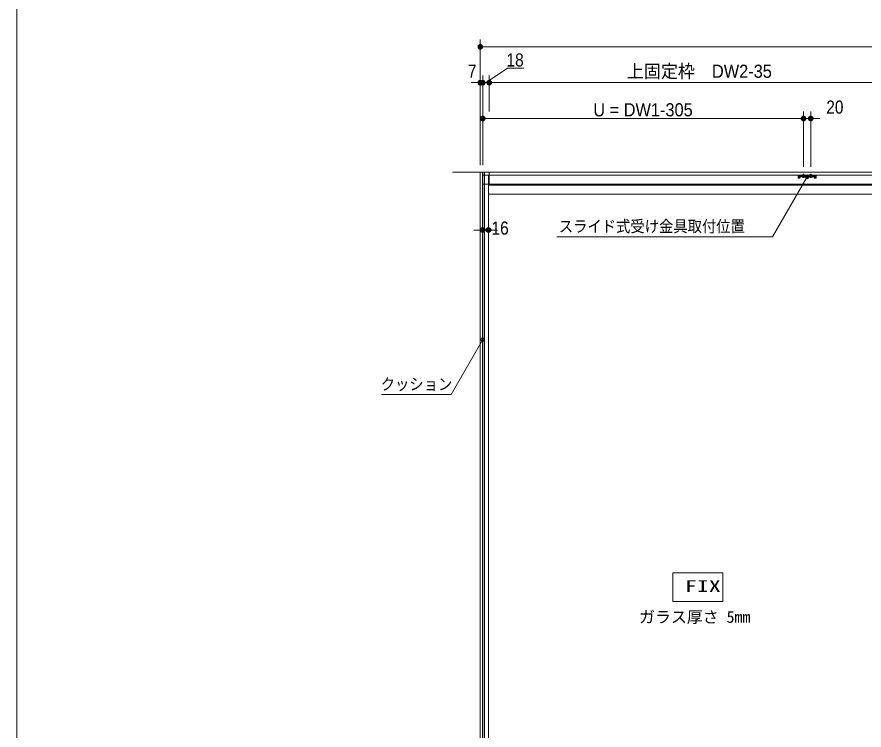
# Model space of a CAD drawing. Units: millimetres, scale not verified. Extents: x -6062 to 6062, y -3045 to 3045.
# Drawn here: x -5788 to -3424, y -1056 to 933 of the extents above; entities that cross this region are included whole.
import ezdxf
from ezdxf.enums import TextEntityAlignment as Align

# ---------------------------------------------------------------- set-up
doc = ezdxf.new("R2010")
doc.units = ezdxf.units.MM
doc.header["$LTSCALE"] = 20
for name, color, linetype, lineweight in [('0-0_2寸法-2', 7, 'Continuous', 9), ('0-1_0', 7, 'Continuous', 9), ('0-2_2寸法-1', 7, 'Continuous', 9), ('0-3_2寸法-3', 7, 'Continuous', 9), ('0-4_3一般', 7, 'Continuous', 9), ('0-5_1図面枠', 7, 'Continuous', 9)]:
    doc.layers.add(name, color=color, linetype=linetype, lineweight=lineweight)
doc.styles.add('ＭＳ ゴシック', font='')
doc.styles.add('ＭＳ Ｐゴシック', font='')
doc.styles.get('ＭＳ ゴシック').set_extended_font_data('MS Gothic')
doc.styles.get('ＭＳ Ｐゴシック').set_extended_font_data('MS PGothic')

# ---------------------------------------------------------------- blocks, each defined once
blk = doc.blocks.new('_Dot')
at = {"layer": '0-1_0'}
for p, q in [((-10, 0), (-20, 0)), ((9.78, 2), (-9.78, 2)), ((7.99, 6), (-7.99, 6)), ((9.16, -3.98), (-9.16, -3.98)), ((6, -7.98), (-6, -7.98))]:
    blk.add_line(p, q, dxfattribs=at)
for points in [[(10, 0), (9.92, 1.25), (9.69, 2.49), (9.3, 3.68), (8.76, 4.82), (8.09, 5.88), (7.29, 6.85), (6.37, 7.71), (5.36, 8.44), (4.26, 9.05), (3.09, 9.51), (1.87, 9.82), (0.63, 9.98), (-0.63, 9.98), (-1.87, 9.82), (-3.09, 9.51), (-4.26, 9.05), (-5.36, 8.44), (-6.37, 7.71), (-7.29, 6.85), (-8.09, 5.88), (-8.76, 4.82), (-9.3, 3.68), (-9.69, 2.49), (-9.92, 1.25), (-10, 0), (0, 0)], [(-10, 0), (-9.92, -1.25), (-9.69, -2.49), (-9.3, -3.68), (-8.76, -4.82), (-8.09, -5.88), (-7.29, -6.85), (-6.37, -7.71), (-5.36, -8.44), (-4.26, -9.05), (-3.09, -9.51), (-1.87, -9.82), (-0.63, -9.98), (0.63, -9.98), (1.87, -9.82), (3.09, -9.51), (4.26, -9.05), (5.36, -8.44), (6.37, -7.71), (7.29, -6.85), (8.09, -5.88), (8.76, -4.82), (9.3, -3.68), (9.69, -2.49), (9.92, -1.25), (10, 0), (0, 0)]]:
    blk.add_lwpolyline(points, close=True, dxfattribs=at)
blk = doc.blocks.new('グループ-34')
at = {"layer": '0-4_3一般'}
for p, q in [((-55696.5, 10000), (-4456.5, 10000)), ((-54000, 10000), (-54000, -37000)), ((-6320, 10000), (-6320, -37000)), ((-55696.5, -37000), (-4456.5, -37000))]:
    blk.add_line(p, q, dxfattribs=at)
blk = doc.blocks.new('グループ-35')
at = {"layer": '0-4_3一般'}
for p, q in [((-54000, 9840), (-30000, 9840)), ((-54000, -37000), (-54000, 9840)), ((-53680, -37000), (-53680, 9840)), ((-36398, 9764.1), (-36398, 9808.1)), ((-36347.1, 9808.1), (-36398, 9808.1)), ((-36398, 9762.1), (-36374, 9762.1)), ((-36398, 9742.1), (-36398, 9762.1)), ((-36398, 9692.1), (-36398, 9742.1)), ((-36374, 9762.1), (-36374, 9742.1)), ((-36374, 9692.1), (-36374, 9742.1)), ((-36324, 9692.1), (-36374, 9692.1)), ((-36324, 9668.1), (-36374, 9668.1)), ((-36347.1, 9808.1), (-36332.5, 9822.6)), ((-36328, 9762.1), (-36347.1, 9762.1)), ((-36319.1, 9836.1), (-36332.5, 9822.6)), ((-36328, 9762.1), (-36314.5, 9775.6)), ((-36324, 9692.1), (-36324, 9742.1)), ((-36319.1, 9836.1), (-36300, 9836.1)), ((-36300, 9790.1), (-36314.5, 9775.6)), ((-36300, 9836.1), (-36300, 9790.1)), ((-36300, 9826.1), (-36280, 9836.1)), ((-36200, 9836.1), (-36300, 9836.1)), ((-36300, 9780.1), (-36280, 9790.1)), ((-36300, 9790.1), (-36300, 9780.1)), ((-36300, 9790.1), (-36280, 9790.1)), ((-36300, 9766.1), (-35500, 9766.1)), ((-36300, 9766.1), (-36300, 9742.1)), ((-36280, 9790.1), (-36200, 9790.1)), ((-36200, 9836.1), (-35600, 9836.1)), ((-36200, 9825.2), (-36200, 9836.1)), ((-36200, 9784.1), (-36200, 9790.1)), ((-36190, 9815.2), (-35610, 9815.2)), ((-35610, 9774.1), (-36190, 9774.1)), ((-36175, 9742.1), (-36175, 9732.1)), ((-36025, 9742.1), (-36175, 9742.1)), ((-36175, 9732.1), (-36165, 9722.1)), ((-36175, 9732.1), (-36025, 9732.1)), ((-36165, 9722.1), (-36035, 9722.1)), ((-36141, 9722.1), (-36122.8, 9758.9)), ((-36140, 9836.1), (-36140, 9882.1)), ((-36140, 9756.2), (-36140, 9836.1)), ((-36140, 9756.2), (-36132.4, 9756.2)), ((-36136.2, 9742.1), (-36140, 9756.2)), ((-36136.2, 9742.1), (-36132.4, 9756.2)), ((-36132.4, 9836.1), (-36132.4, 9882.1)), ((-36132.4, 9756.2), (-36132.4, 9836.1)), ((-36132.4, 9756.2), (-36067.6, 9756.2)), ((-36122.8, 9758.9), (-36100, 9771)), ((-36100, 9699.1), (-36100, 9905.1)), ((-36100, 9867.1), (-36100, 9749.1)), ((-36100, 9713.6), (-36100, 9797.6)), ((-36100, 9771), (-36077.2, 9758.9)), ((-36077.2, 9758.9), (-36059, 9722.1)), ((-36067.6, 9882.1), (-36067.6, 9836.1)), ((-36067.6, 9836.1), (-36067.6, 9756.2)), ((-36067.6, 9756.2), (-36060, 9756.2)), ((-36063.8, 9742.1), (-36067.6, 9756.2)), ((-36060, 9756.2), (-36063.8, 9742.1)), ((-36060, 9836.1), (-36060, 9756.2)), ((-36035, 9722.1), (-36025, 9732.1)), ((-36025, 9732.1), (-36025, 9742.1)), ((-35900, 9884.2), (-35900, 9730.2)), ((-35900, 9651.9), (-35900, 9853.3)), ((-35740, 9836.1), (-35740, 9882.1)), ((-35740, 9882.1), (-35660, 9882.1)), ((-35740, 9756.2), (-35740, 9836.1)), ((-35736.2, 9742.1), (-35740, 9756.2)), ((-35740, 9756.2), (-35732.4, 9756.2)), ((-35736.2, 9742.1), (-35732.4, 9756.2)), ((-35732.4, 9836.1), (-35732.4, 9882.1)), ((-35732.4, 9756.2), (-35732.4, 9836.1)), ((-35700, 9699.1), (-35700, 9905.1)), ((-35700, 9867.1), (-35700, 9749.1)), ((-35700, 9713.6), (-35700, 9797.6)), ((-35667.6, 9882.1), (-35667.6, 9836.1)), ((-35667.6, 9836.1), (-35667.6, 9756.2)), ((-35663.8, 9742.1), (-35667.6, 9756.2)), ((-35660, 9756.2), (-35663.8, 9742.1)), ((-35660, 9882.1), (-35660, 9836.1)), ((-35660, 9836.1), (-35660, 9756.2)), ((-35500, 9836.1), (-35600, 9836.1)), ((-35600, 9836.1), (-35600, 9825.2)), ((-35600, 9815.2), (-35600, 9825.2)), ((-35600, 9815.2), (-35600, 9790.1)), ((-35600, 9790.1), (-35600, 9784.1)), ((-35600, 9790.1), (-35520, 9790.1)), ((-35520, 9836.1), (-35500, 9826.1)), ((-35520, 9790.1), (-35500, 9790.1)), ((-35520, 9790.1), (-35500, 9780.1)), ((-35500, 9790.1), (-35500, 9836.1)), ((-35500, 9836.1), (-35480.9, 9836.1)), ((-35485.5, 9775.6), (-35500, 9790.1)), ((-35500, 9780.1), (-35500, 9790.1)), ((-35500, 9766.1), (-35500, 9742.1)), ((-35500, 9742.1), (-35500, 9692.1)), ((-35472, 9762.1), (-35485.5, 9775.6)), ((-35480.9, 9836.1), (-35467.5, 9822.6)), ((-35476, 9742.1), (-35476, 9692.1)), ((-35426, 9668.1), (-35476, 9668.1)), ((-35472, 9762.1), (-35452.9, 9762.1)), ((-35467.5, 9822.6), (-35452.9, 9808.1)), ((-35402, 9808.1), (-35452.9, 9808.1)), ((-35452.9, 9762.1), (-35402, 9762.1)), ((-35426, 9762.1), (-35402, 9762.1)), ((-35426, 9742.1), (-35426, 9762.1)), ((-35402, 9808.1), (-35402, 9764.1)), ((-35402, 9764.1), (-35402, 9762.1)), ((-35402, 9762.1), (-35402, 9742.1)), ((-35402, 9742.1), (-35402, 9692.1)), ((-6330, 9340), (-54000, 9340)), ((-53680, 8780), (-30320, 8780))]:
    blk.add_line(p, q, dxfattribs=at)
for points in [[(-53990, 9860), (-53990, 10000), (-6330, 10000), (-6330, 9340)], [(-36398, 9764.1), (-36398, 9762.1), (-36347.1, 9762.1)], [(-36300, 9692.1), (-36300, 9742.1), (-35500, 9742.1)], [(-36200, 9790.1), (-36200, 9815.2), (-36200, 9825.2)], [(-36140, 9882.1), (-36060, 9882.1), (-36060, 9836.1)], [(-35775, 9732.1), (-35765, 9722.1), (-35635, 9722.1), (-35625, 9732.1)], [(-35741, 9722.1), (-35722.8, 9758.9), (-35700, 9771), (-35677.2, 9758.9), (-35659, 9722.1)], [(-35732.4, 9756.2), (-35667.6, 9756.2), (-35660, 9756.2)], [(-35426, 9742.1), (-35426, 9692.1), (-35476, 9692.1)]]:
    blk.add_lwpolyline(points, dxfattribs=at)
for points in [[(-30340, 10000), (-30340, 9280), (-53640, 9280), (-53640, 10000)], [(-35625, 9732.1), (-35625, 9742.1), (-35775, 9742.1), (-35775, 9732.1)]]:
    blk.add_lwpolyline(points, close=True, dxfattribs=at)
for centre, radius, start, end in [((-36374, 9692.1), 24, 180, 270), ((-36347.1, 9808.1), 46, 270, 315), ((-36300, 9790.1), 46, 90, 135), ((-36300, 9742.1), 24, 90, 180), ((-36324, 9692.1), 24, 270, 0), ((-36190, 9825.2), 10, 180, 270), ((-36190, 9784.1), 10, 180, 270), ((-35610, 9825.2), 10, 270, 0), ((-35610, 9784.1), 10, 270, 0), ((-35500, 9790.1), 46, 45, 90), ((-35500, 9742.1), 24, 0, 90), ((-35476, 9692.1), 24, 180, 270), ((-35452.9, 9808.1), 46, 225, 270), ((-35426, 9692.1), 24, 270, 0)]:
    blk.add_arc(centre, radius, start, end, dxfattribs=at)
blk = doc.blocks.new('グループ-36')
at = {"layer": '0-4_3一般'}
for name in ['グループ-34', 'グループ-35']:
    blk.add_blockref(name, (0, 0), dxfattribs=at)
blk = doc.blocks.new('グループ-50')
at = {"layer": '0-4_3一般'}
for p, q in [((-53900, 10000), (-54140, 10000)), ((-54140, 10000), (-54140, -37000)), ((-54020, 10000), (-54020, -37000)), ((-53900, -37000), (-53900, 10000)), ((-54140, -37000), (-53900, -37000))]:
    blk.add_line(p, q, dxfattribs=at)
blk = doc.blocks.new('グループ-89')
at = {"layer": '0-5_1図面枠'}
blk.add_lwpolyline([(-80000, 55400), (80000, 55400), (80000, -55400), (-80000, -55400)], close=True, dxfattribs=at)
blk = doc.blocks.new('図面枠')
at = {"layer": '0-5_1図面枠'}
blk.add_blockref('グループ-89', (0, 0), dxfattribs=at)

msp = doc.modelspace()

# ---------------------------------------------------------------- linework, layer by layer
at = {"layer": '0-0_2寸法-2'}
for p, q in [((-4494.5, 520), (-4494.5, 770)), ((-4487.5, 670), (-4487.5, 770)), ((-4487.5, 520), (-4487.5, 770)), ((-4469.5, 670), (-4469.5, 770)), ((-4507.21, 750), (-4519.92, 750)), ((-4500.21, 750), (-4512.92, 750)), ((-4494.5, 750), (-4487.5, 750)), ((-4487.5, 750), (-4469.5, 750)), ((-4474.79, 750), (-4462.08, 750)), ((-4456.79, 750), (-4444.08, 750)), ((-3592.5, 515.25), (-3592.5, 670)), ((-3572.5, 515.25), (-3572.5, 670)), ((-3605.21, 650), (-3617.92, 650)), ((-3592.5, 650), (-3572.5, 650)), ((-3559.79, 650), (-3547.08, 650)), ((-4487.5, 359), (-4487.3, 359)), ((-4471.5, 359), (-4471.3, 359)), ((-4500.21, 339), (-4512.92, 339)), ((-4487.5, 339), (-4471.5, 339)), ((-4458.79, 339), (-4446.08, 339))]:
    msp.add_line(p, q, dxfattribs=at)
msp.add_lwpolyline([(-4372.57, 790), (-4418.19, 790), (-4478.5, 750)], dxfattribs=at)
at = {"layer": '0-2_2寸法-1'}
for p, q in [((-4494.5, 770), (-4494.5, 870)), ((-2109.21, 850), (-4481.79, 850)), ((-4469.5, 670), (-4469.5, 770)), ((-3317.21, 750), (-4456.79, 750)), ((-4487.5, 520), (-4487.5, 670)), ((-3592.5, 515.25), (-3592.5, 670)), ((-3605.21, 650), (-4474.79, 650))]:
    msp.add_line(p, q, dxfattribs=at)
at = {"layer": '0-3_2寸法-3'}
for p, q in [((-3577.61, 488.1), (-3587.39, 488.1)), ((-3578.5, 484.1), (-3586.5, 484.1)), ((-3582.33, 492.1), (-3582.67, 492.1)), ((-3582.33, 492.1), (-3582.67, 492.1)), ((-4482.61, 34.38), (-4492.39, 34.38)), ((-4483.5, 30.38), (-4491.5, 30.38)), ((-4487.33, 38.38), (-4487.67, 38.38)), ((-4487.33, 38.38), (-4487.67, 38.38))]:
    msp.add_line(p, q, dxfattribs=at)
for points in [[(-4280.91, 320), (-3678.98, 320), (-3582.5, 487.1)], [(-4769.82, -119.45), (-4575.74, -119.45), (-4487.5, 33.39)]]:
    msp.add_lwpolyline(points, dxfattribs=at)
msp.add_lwpolyline([(-3817.5, -697), (-3957.5, -697), (-3957.5, -617), (-3817.5, -617)], close=True, dxfattribs=at)
for centre in [(-3582.5, 487.1), (-3582.5, 487.1), (-4487.5, 33.39), (-4487.5, 33.39)]:
    msp.add_circle(centre, 5.01, dxfattribs=at)

# ---------------------------------------------------------------- block references
at = {"layer": '0-0_2寸法-2', "xscale": 0.6356201, "yscale": 0.6356201}
for p in [(-4494.5, 750), (-4487.5, 750), (-3592.5, 650), (-4487.5, 339)]:
    msp.add_blockref('_Dot', p, dxfattribs=at)
at = {"layer": '0-0_2寸法-2', "xscale": 0.6356201, "yscale": 0.6356201, "rotation": 180}
for p in [(-4487.5, 750), (-4469.5, 750), (-3572.5, 650), (-4471.5, 339)]:
    msp.add_blockref('_Dot', p, dxfattribs=at)
at = {"layer": '0-2_2寸法-1', "xscale": 0.6356201, "yscale": 0.6356201, "rotation": 180}
for p in [(-4494.5, 850), (-4469.5, 750), (-4487.5, 650)]:
    msp.add_blockref('_Dot', p, dxfattribs=at)
at = {"layer": '0-2_2寸法-1', "xscale": 0.6356201, "yscale": 0.6356201}
msp.add_blockref('_Dot', (-3592.5, 650), dxfattribs=at)
at = {"layer": '0-4_3一般', "xscale": 0.05, "yscale": 0.05}
for name in ['グループ-36', 'グループ-50']:
    msp.add_blockref(name, (-1787.5, 0), dxfattribs=at)
at = {"layer": '0-5_1図面枠', "xscale": 0.05, "yscale": 0.05}
msp.add_blockref('図面枠', (-1787.5, 0), dxfattribs=at)

# ---------------------------------------------------------------- texts
at = {"layer": '0-0_2寸法-2', "style": 'ＭＳ Ｐゴシック', "width": 0.9}
for s, p in [('18', (-4421.41, 784.04)), ('7', (-4529.17, 752.48)), ('20', (-3528.98, 652.48)), ('16', (-4463.22, 315.03))]:
    msp.add_text(s, height=36.66, dxfattribs=at).set_placement(p, align=Align.BOTTOM_LEFT)
at = {"layer": '0-2_2寸法-1', "style": 'ＭＳ Ｐゴシック', "width": 0.95}
for s, height, p in [('上固定枠\u3000DW2-35', 36.66, (-4085.48, 752.53)), ('U = DW1-305', 36.69, (-4179.18, 645.04))]:
    msp.add_text(s, height=height, dxfattribs=at).set_placement(p, align=Align.BOTTOM_LEFT)
at = {"layer": '0-3_2寸法-3', "style": 'ＭＳ ゴシック'}
for s, width, p in [('スライド式受け金具取付位置', 0.9, (-4275.5, 323.34)), ('クッション', 0.9, (-4772.33, -117.05)), ('FIX', 1.5, (-3923.25, -680.17))]:
    msp.add_text(s, height=32.55, dxfattribs=dict(at, width=width)).set_placement(p, align=Align.BOTTOM_LEFT)
msp.add_text('ガラス厚さ 5mm', height=32.55, dxfattribs=at).set_placement((-4051.29, -766.45), align=Align.BOTTOM_LEFT)

doc.saveas('drawing.dxf')
